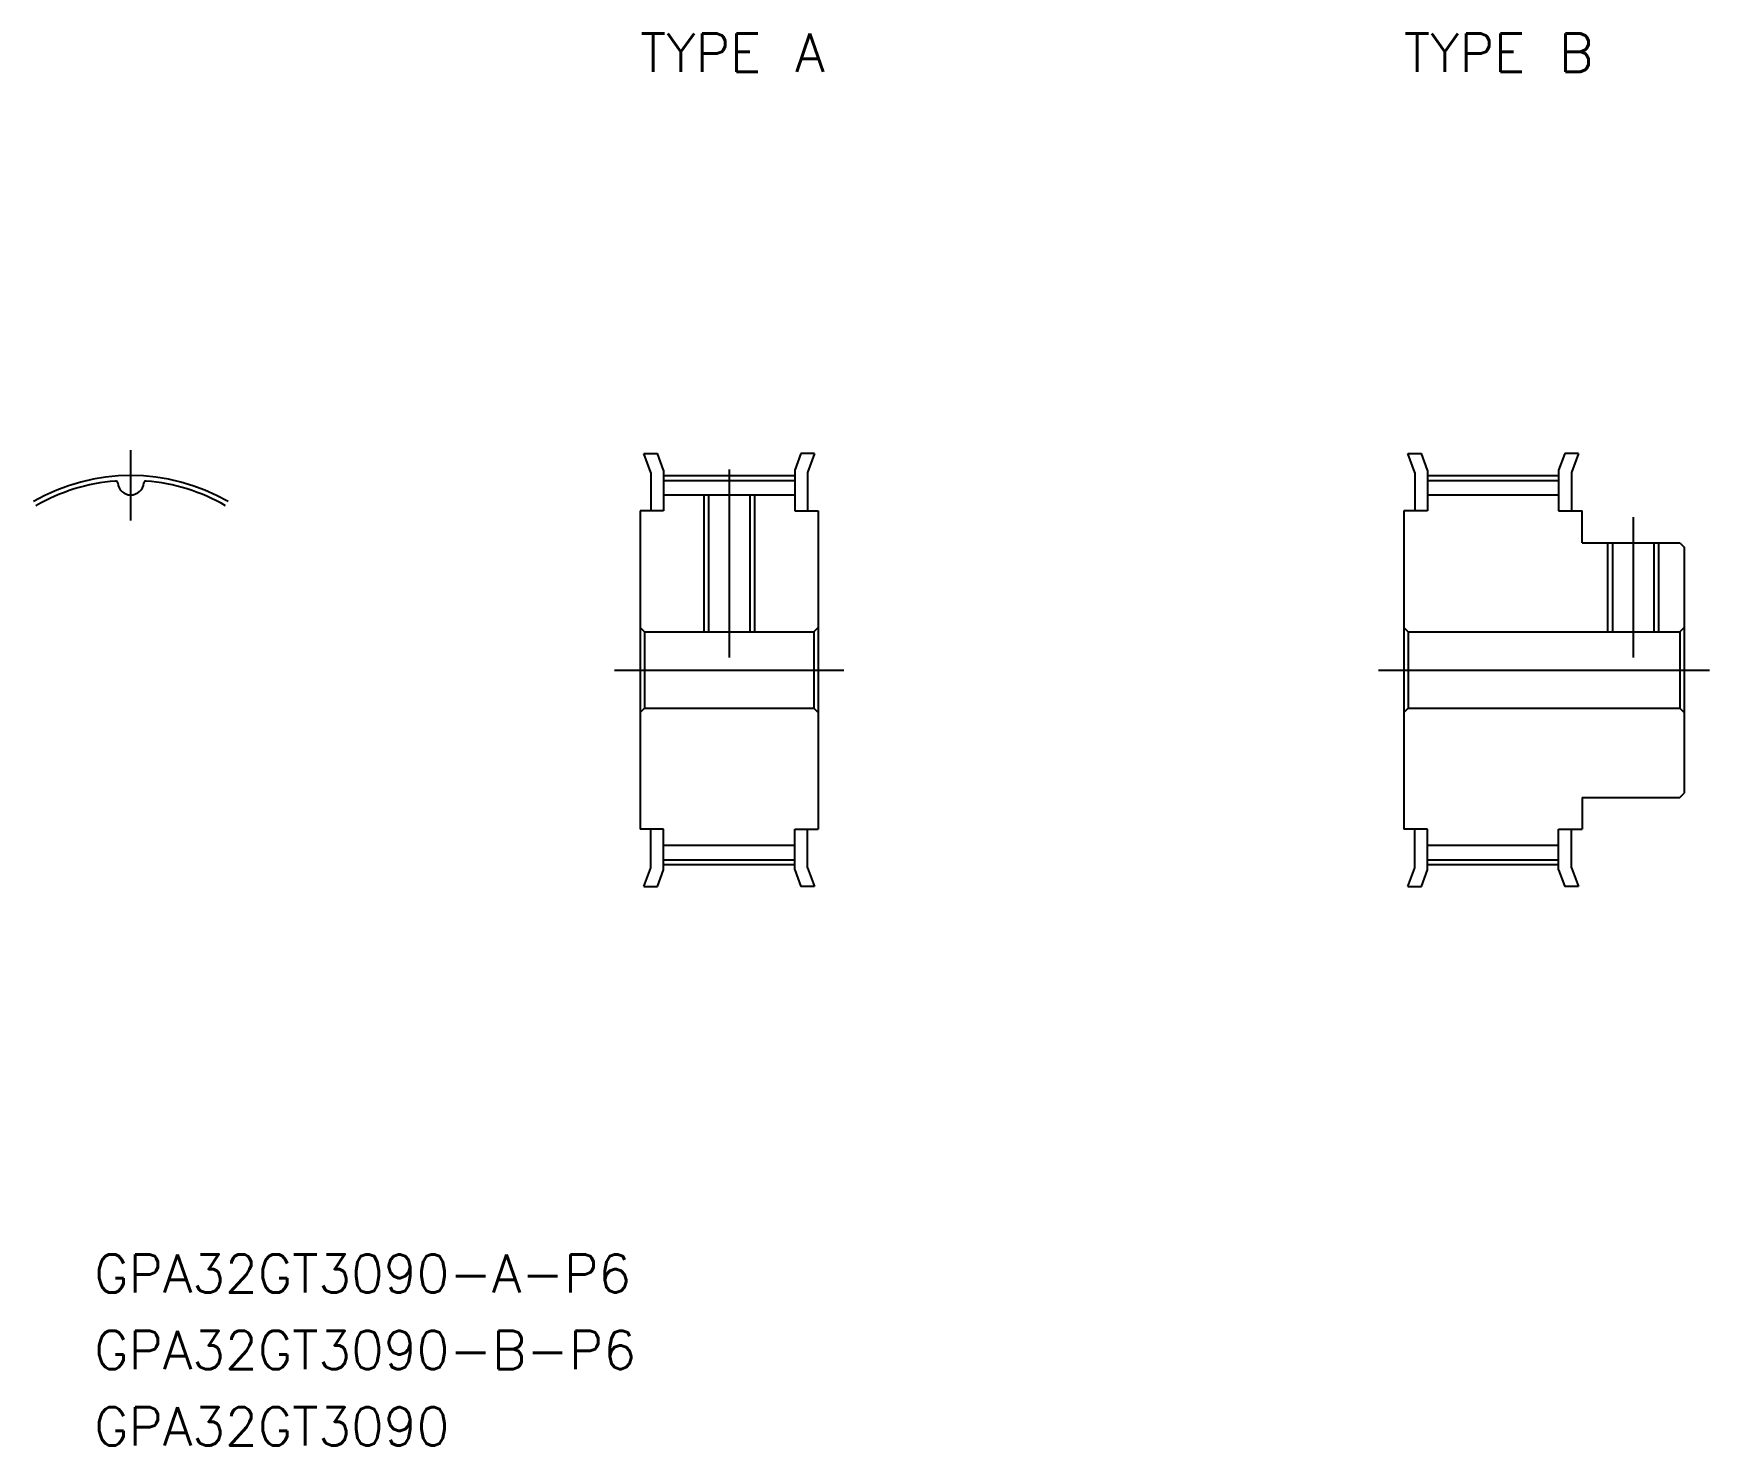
# Model space of a CAD drawing. Extents: x -8 to 124, y -61 to 50.
import ezdxf

# ---------------------------------------------------------------- set-up
doc = ezdxf.new("R2010")
doc.units = 0
doc.linetypes.add('CENTER', pattern=[50.8, 31.75, -6.35, 6.35, -6.35])
doc.layers.get('0').update_dxf_attribs({"linetype": 'CONTINUOUS'})
doc.layers.add('CENTER', color=1, linetype='CONTINUOUS')
doc.styles.get("Standard").update_dxf_attribs({"font": 'txt.shx', "height": 3, "bigfont": 'bigfont.shx'})

msp = doc.modelspace()

# ---------------------------------------------------------------- linework, layer by layer
at = {"color": 7, "linetype": 'CONTINUOUS'}
for p, q in [((40.85, 15.52), (40.3, 17)), ((40.3, 17), (41.37, 17)), ((41.85, 15.7), (41.37, 17)), ((52.63, 17), (52.15, 15.7)), ((53.7, 17), (52.63, 17)), ((53.7, 17), (53.15, 15.52)), ((100.85, 15.52), (100.3, 17)), ((100.3, 17), (101.37, 17)), ((101.85, 15.7), (101.37, 17)), ((112.63, 17), (112.15, 15.7)), ((113.7, 17), (112.63, 17)), ((113.7, 17), (113.15, 15.52)), ((40.85, 15.52), (40.85, 12.5)), ((41.85, 15.7), (41.85, 12.5)), ((41.85, 14.9), (52.15, 14.9)), ((52.15, 15.7), (52.15, 12.5)), ((53.15, 15.52), (53.15, 12.5)), ((100.85, 15.52), (100.85, 12.5)), ((101.85, 15.7), (101.85, 12.5)), ((101.85, 14.9), (112.15, 14.9)), ((112.15, 15.7), (112.15, 12.5)), ((113.15, 15.52), (113.15, 12.5)), ((41.85, 13.76), (52.15, 13.76)), ((45.38, 13.76), (45.38, 3)), ((48.62, 13.76), (48.62, 3)), ((101.85, 13.76), (112.15, 13.76)), ((40, 12.5), (40, -12.5)), ((41.85, 12.5), (40, 12.5)), ((52.15, 12.5), (54, 12.5)), ((54, 12.5), (54, -12.5)), ((100, 12.5), (100, -12.5)), ((101.85, 12.5), (100, 12.5)), ((112.15, 12.5), (114, 12.5)), ((114, 10), (114, 12.5)), ((114, 10), (121.66, 10)), ((116.38, 10), (116.38, 3)), ((119.62, 10), (119.62, 3)), ((121.66, 10), (122, 9.66)), ((122, 9.66), (122, -9.66)), ((40, 3.34), (40.34, 3)), ((40.34, 3), (53.66, 3)), ((40.34, 3), (40.34, -3)), ((54, 3.34), (53.66, 3)), ((53.66, 3), (53.66, -3)), ((100, 3.34), (100.34, 3)), ((100.34, 3), (121.66, 3)), ((100.34, 3), (100.34, -3)), ((122, 3.34), (121.66, 3)), ((121.66, 3), (121.66, -3)), ((40, -3.34), (40.34, -3)), ((40.34, -3), (53.66, -3)), ((54, -3.34), (53.66, -3)), ((100, -3.34), (100.34, -3)), ((100.34, -3), (121.66, -3)), ((122, -3.34), (121.66, -3)), ((114, -10), (121.66, -10)), ((114, -10), (114, -12.5)), ((121.66, -10), (122, -9.66)), ((41.85, -12.5), (40, -12.5)), ((40.85, -15.52), (40.85, -12.5)), ((41.85, -15.7), (41.85, -12.5)), ((52.15, -15.7), (52.15, -12.5)), ((52.15, -12.5), (54, -12.5)), ((53.15, -15.52), (53.15, -12.5)), ((101.85, -12.5), (100, -12.5)), ((100.85, -15.52), (100.85, -12.5)), ((101.85, -15.7), (101.85, -12.5)), ((112.15, -15.7), (112.15, -12.5)), ((112.15, -12.5), (114, -12.5)), ((113.15, -15.52), (113.15, -12.5)), ((41.85, -13.76), (52.15, -13.76)), ((101.85, -13.76), (112.15, -13.76)), ((40.3, -17), (40.85, -15.52)), ((41.37, -17), (41.85, -15.7)), ((41.85, -14.9), (52.15, -14.9)), ((52.15, -15.7), (52.63, -17)), ((53.15, -15.52), (53.7, -17)), ((100.3, -17), (100.85, -15.52)), ((101.37, -17), (101.85, -15.7)), ((101.85, -14.9), (112.15, -14.9)), ((112.15, -15.7), (112.63, -17)), ((113.15, -15.52), (113.7, -17)), ((40.3, -17), (41.37, -17)), ((53.7, -17), (52.63, -17)), ((100.3, -17), (101.37, -17)), ((113.7, -17), (112.63, -17))]:
    msp.add_line(p, q, dxfattribs=at)
at = {"color": 3, "linetype": 'CONTINUOUS'}
for p, q in [((45, 13.76), (45, 3)), ((49, 13.76), (49, 3)), ((116, 10), (116, 3)), ((120, 10), (120, 3))]:
    msp.add_line(p, q, dxfattribs=at)
at = {"color": 7, "linetype": 'CONTINUOUS'}
for centre, radius, start, end in [((0, 0), 14.9, 94.6433, 120), ((-1.19, 14.68), 0.171, 5.0488, 94.6433), ((0, 14.79), 1.03, 185.0488, 354.9512), ((1.19, 14.68), 0.171, 85.3567, 174.9512), ((0, 0), 14.9, 60, 85.3567)]:
    msp.add_arc(centre, radius, start, end, dxfattribs=at)
at = {"layer": 'CENTER', "color": 1, "linetype": 'CENTER'}
for p, q in [((0, 11.76), (0, 17.28)), ((41.85, 15.28), (52.15, 15.28)), ((47, 15.76), (47, 1)), ((101.85, 15.28), (112.15, 15.28)), ((118, 12), (118, 1)), ((38, 0), (56, 0)), ((98, 0), (124, 0)), ((41.85, -15.28), (52.15, -15.28)), ((101.85, -15.28), (112.15, -15.28))]:
    msp.add_line(p, q, dxfattribs=at)
msp.add_arc((0, 0), 15.28, 60, 120, dxfattribs=at)

# ---------------------------------------------------------------- texts
at = {"color": 7, "linetype": 'CONTINUOUS'}
for s, p in [('TYPE A', (40, 47)), ('TYPE B', (100, 47)), ('GPA32GT3090-A-P6', (-2.88, -48.9)), ('GPA32GT3090-B-P6', (-2.88, -54.9)), ('GPA32GT3090', (-2.88, -60.9))]:
    msp.add_text(s, height=3, dxfattribs=at).set_placement(p)

doc.saveas('drawing.dxf')
